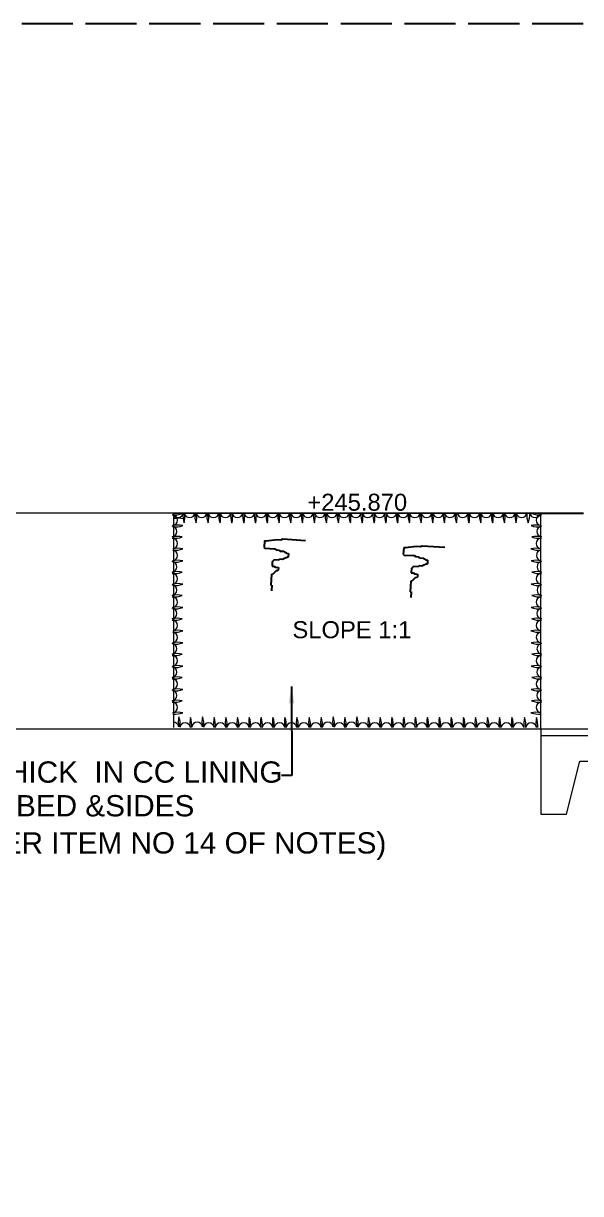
# Model space of a CAD drawing. Header units: feet. Extents: x 231797 to 1357550, y -93095 to 44152.
# Drawn here: x 243148.4 to 243213.9, y 17497.5 to 17635 of the extents above; entities that cross this region are included whole.
import ezdxf

# ---------------------------------------------------------------- set-up
doc = ezdxf.new("R2010")
doc.units = ezdxf.units.FT
doc.header["$LTSCALE"] = 2
doc.header["$MEASUREMENT"] = 0
doc.linetypes.add('ACAD_ISO02W100', pattern=[15, 12, -3])
doc.styles.get("Standard").update_dxf_attribs({"font": 'arial.ttf'})
doc.dimstyles.new('100 sc', dxfattribs={"dimtxt": 2, "dimasz": 2, "dimexe": 1.25, "dimexo": 0.625, "dimgap": 0.5, "dimtad": 0, "dimtih": 1, "dimtoh": 1, "dimdec": 0, "dimlfac": 100, "dimtxsty": 'Standard', "dimblk": 'ARCHTICK', "dimcen": 2.5, "dimse1": 1, "dimse2": 1, "dimclrd": 256, "dimclrt": 256, "dimadec": 0, "dimazin": 0, "dimtfac": 1, "dimtdec": 0, "dimtmove": 0, "dimatfit": 3, "dimfxl": 1, "dimarcsym": 0})

# ---------------------------------------------------------------- blocks, each defined once
blk = doc.blocks.new('_ArchTick')
at = {"color": 0, "linetype": 'ByBlock', "const_width": 0.15}
blk.add_lwpolyline([(-0.5, -0.5), (0.5, 0.5)], dxfattribs=at)
blk = doc.blocks.new('A$C717C14BF')
for p, q in [((0, 14.57), (6.64, 14.98)), ((6.64, 14.98), (7.19, 14.74)), ((7.19, 14.74), (8.25, 14.81)), ((8.25, 14.81), (11.47, 14.47)), ((11.47, 14.47), (12, 14.5)), ((12, 14.5), (12.12, 12.65)), ((5.56, 10.92), (5.02, 10.88)), ((5.02, 10.88), (5.09, 9.82)), ((5.8, 11.2), (5.56, 10.92)), ((6.07, 11.21), (5.8, 11.2)), ((6.32, 11.49), (6.07, 11.21)), ((7.38, 11.56), (6.32, 11.49)), ((7.63, 11.84), (7.38, 11.56)), ((8.43, 11.89), (7.63, 11.84)), ((8.94, 12.19), (8.43, 11.89)), ((11.87, 12.36), (8.94, 12.19)), ((12.12, 12.65), (11.87, 12.36)), ((5.09, 9.82), (5.64, 9.59)), ((5.64, 9.59), (6.18, 9.36)), ((6.18, 9.36), (6.73, 9.12)), ((6.73, 9.12), (7.53, 9.17)), ((7.53, 9.17), (7.81, 8.92)), ((7.81, 8.92), (9.14, 9)), ((8.74, 6.85), (7.94, 6.8)), ((9.25, 7.15), (8.74, 6.85)), ((9.14, 9), (9.42, 8.75)), ((9.78, 7.18), (9.25, 7.15)), ((9.42, 8.75), (9.7, 8.51)), ((9.7, 8.51), (9.78, 7.18)), ((7.94, 6.8), (7.99, 6)), ((7.99, 6), (8.27, 5.76)), ((8.27, 5.76), (8.53, 5.77)), ((8.53, 5.77), (8.82, 5.52)), ((8.82, 5.52), (9.1, 5.27)), ((9.1, 5.27), (9.66, 4.78)), ((9.66, 4.78), (9.93, 4.79)), ((9.93, 4.79), (10.12, 1.61)), ((10.12, 1.61), (9.86, 1.59)), ((9.86, 1.59), (9.95, 0))]:
    blk.add_line(p, q)

msp = doc.modelspace()

# ---------------------------------------------------------------- linework, layer by layer
at = {"color": 7, "lineweight": 13, "ltscale": 0.25}
for p, q in [((243077.3907, 17577.5099), (243209.2788, 17577.5099)), ((243166.0666, 17577.5024), (243166.0626, 17552.3131)), ((243166.0666, 17577.5016), (243166.0666, 17577.2007)), ((243166.0666, 17577.5016), (243209.2121, 17577.5016)), ((243209.2628, 17552.1122), (243209.2609, 17577.5024)), ((243241.2795, 17552.1122), (243077.3907, 17552.1122)), ((243209.2628, 17552.175), (243209.2628, 17542.1039)), ((243209.2628, 17551.3622), (243241.4565, 17551.3622)), ((243212.2628, 17542.1039), (243213.8253, 17548.3539)), ((243213.8253, 17548.3539), (243241.4216, 17548.3539)), ((243209.2628, 17542.1039), (243212.2628, 17542.1039))]:
    msp.add_line(p, q, dxfattribs=at)
at = {"color": 7, "lineweight": 13}
for q in [(243186.7536, 17577.5016), (243190.9195, 17577.5016)]:
    msp.add_line((243209.2628, 17577.5016), q, dxfattribs=at)
at = {"linetype": 'ACAD_ISO02W100', "ltscale": 0.25}
msp.add_line((243209.2609, 17577.5024), (243214.2609, 17577.5024), dxfattribs=at)
msp.add_lwpolyline([(243013.2302, 17635.0433), (244038.8497, 17635.0433), (244038.8497, 16905.0498), (243013.2302, 16905.0498)], close=True, dxfattribs=at)
at = {"color": 7, "lineweight": 13}
for centre, radius, start, end in [((243166.4777, 17574.8493), 2.6547, 76.562353, 101.920984), ((243166.2023, 17579.9332), 2.6547, 264.099854, 289.640631), ((243165.9241, 17576.6649), 0.6311, 277.999539, 82.000461), ((243166.5638, 17577.5895), 0.6311, 218.021341, 352.000461), ((243166.655, 17574.2317), 2.6547, 76.562353, 101.920984), ((243169.8294, 17577.2288), 2.6547, 174.099854, 199.640631), ((243164.7455, 17576.9533), 2.6547, 346.562353, 11.920984), ((243167.9679, 17577.5895), 0.6311, 187.999539, 352.000461), ((243171.2335, 17577.2288), 2.6547, 174.099854, 199.640631), ((243166.1496, 17576.9533), 2.6547, 346.562353, 11.920984), ((243169.372, 17577.5895), 0.6311, 187.999539, 352.000461), ((243172.6376, 17577.2288), 2.6547, 174.099854, 199.640631), ((243167.5537, 17576.9533), 2.6547, 346.562353, 11.920984), ((243170.7761, 17577.5895), 0.6311, 187.999539, 352.000461), ((243174.0417, 17577.2288), 2.6547, 174.099854, 199.640631), ((243168.9578, 17576.9533), 2.6547, 346.562353, 11.920984), ((243172.1802, 17577.5895), 0.6311, 187.999539, 352.000461), ((243175.4458, 17577.2288), 2.6547, 174.099854, 199.640631), ((243170.3619, 17576.9533), 2.6547, 346.562353, 11.920984), ((243173.5843, 17577.5895), 0.6311, 187.999539, 352.000461), ((243176.8499, 17577.2288), 2.6547, 174.099854, 199.640631), ((243171.766, 17576.9533), 2.6547, 346.562353, 11.920984), ((243174.9884, 17577.5895), 0.6311, 187.999539, 352.000461), ((243178.2273, 17577.2288), 2.6547, 174.099854, 199.640631), ((243173.1433, 17576.9533), 2.6547, 346.562353, 11.920984), ((243176.3658, 17577.5895), 0.6311, 187.999539, 352.000461), ((243179.6046, 17577.2288), 2.6547, 174.099854, 199.640631), ((243174.5207, 17576.9533), 2.6547, 346.562353, 11.920984), ((243177.7431, 17577.5895), 0.6311, 187.999539, 352.000461), ((243180.982, 17577.2288), 2.6547, 174.099854, 199.640631), ((243175.898, 17576.9533), 2.6547, 346.562353, 11.920984), ((243179.1204, 17577.5895), 0.6311, 187.999539, 352.000461), ((243182.3593, 17577.2288), 2.6547, 174.099854, 199.640631), ((243177.2754, 17576.9533), 2.6547, 346.562353, 11.920984), ((243180.4978, 17577.5895), 0.6311, 187.999539, 352.000461), ((243183.7367, 17577.2288), 2.6547, 174.099854, 199.640631), ((243178.6527, 17576.9533), 2.6547, 346.562353, 11.920984), ((243181.8751, 17577.5895), 0.6311, 187.999539, 352.000461), ((243185.1501, 17577.2288), 2.6547, 174.099854, 199.640631), ((243180.0661, 17576.9533), 2.6547, 346.562353, 11.920984), ((243183.2886, 17577.5895), 0.6311, 187.999539, 352.000461), ((243186.5542, 17577.2288), 2.6547, 174.099854, 199.640631), ((243181.4702, 17576.9533), 2.6547, 346.562353, 11.920984), ((243184.6927, 17577.5895), 0.6311, 187.999539, 352.000461), ((243187.9583, 17577.2288), 2.6547, 174.099854, 199.640631), ((243182.8743, 17576.9533), 2.6547, 346.562353, 11.920984), ((243186.0968, 17577.5895), 0.6311, 187.999539, 352.000461), ((243189.3624, 17577.2288), 2.6547, 174.099854, 199.640631), ((243184.2784, 17576.9533), 2.6547, 346.562353, 11.920984), ((243187.5009, 17577.5895), 0.6311, 187.999539, 352.000461), ((243190.7665, 17577.2288), 2.6547, 174.099854, 199.640631), ((243185.6825, 17576.9533), 2.6547, 346.562353, 11.920984), ((243188.905, 17577.5895), 0.6311, 187.999539, 352.000461), ((243192.1706, 17577.2288), 2.6547, 174.099854, 199.640631), ((243187.0866, 17576.9533), 2.6547, 346.562353, 11.920984), ((243190.3091, 17577.5895), 0.6311, 187.999539, 352.000461), ((243193.5479, 17577.2288), 2.6547, 174.099854, 199.640631), ((243188.464, 17576.9533), 2.6547, 346.562353, 11.920984), ((243191.6864, 17577.5895), 0.6311, 187.999539, 352.000461), ((243194.9253, 17577.2288), 2.6547, 174.099854, 199.640631), ((243189.8413, 17576.9533), 2.6547, 346.562353, 11.920984), ((243193.0638, 17577.5895), 0.6311, 187.999539, 352.000461), ((243196.3026, 17577.2288), 2.6547, 174.099854, 199.640631), ((243191.2187, 17576.9533), 2.6547, 346.562353, 11.920984), ((243194.4411, 17577.5895), 0.6311, 187.999539, 352.000461), ((243197.68, 17577.2288), 2.6547, 174.099854, 199.640631), ((243192.596, 17576.9533), 2.6547, 346.562353, 11.920984), ((243195.8184, 17577.5895), 0.6311, 187.999539, 352.000461), ((243199.0573, 17577.2288), 2.6547, 174.099854, 199.640631), ((243193.9734, 17576.9533), 2.6547, 346.562353, 11.920984), ((243197.1958, 17577.5895), 0.6311, 187.999539, 352.000461), ((243200.4346, 17577.2288), 2.6547, 174.099854, 199.640631), ((243195.3507, 17576.9533), 2.6547, 346.562353, 11.920984), ((243198.5731, 17577.5895), 0.6311, 187.999539, 352.000461), ((243201.8387, 17577.2288), 2.6547, 174.099854, 199.640631), ((243196.7548, 17576.9533), 2.6547, 346.562353, 11.920984), ((243200.0719, 17577.5895), 0.6311, 187.999539, 352.000461), ((243203.3108, 17577.2288), 2.6547, 174.099854, 199.640631), ((243198.2268, 17576.9533), 2.6547, 346.562353, 11.920984), ((243201.4492, 17577.5895), 0.6311, 187.999539, 352.000461), ((243204.6881, 17577.2288), 2.6547, 174.099854, 199.640631), ((243199.6042, 17576.9533), 2.6547, 346.562353, 11.920984), ((243202.8266, 17577.5895), 0.6311, 187.999539, 352.000461), ((243206.0922, 17577.2288), 2.6547, 174.099854, 199.640631), ((243201.0083, 17576.9533), 2.6547, 346.562353, 11.920984), ((243204.2378, 17577.5895), 0.6311, 187.999539, 352.000461), ((243207.4767, 17577.2288), 2.6547, 174.099854, 199.640631), ((243202.3928, 17576.9533), 2.6547, 346.562353, 11.920984), ((243205.6152, 17577.5895), 0.6311, 187.999539, 352.000461), ((243208.8541, 17577.2288), 2.6547, 174.099854, 199.640631), ((243203.7701, 17576.9533), 2.6547, 346.562353, 11.920984), ((243206.9925, 17577.5895), 0.6311, 187.999539, 352.000461), ((243210.2581, 17577.2288), 2.6547, 174.099854, 199.640631), ((243203.2625, 17577.8356), 4.7373, 341.55018, 355.957601), ((243208.5871, 17577.5895), 0.6311, 187.999539, 352.000461), ((243208.7993, 17574.8493), 2.6547, 78.079016, 103.437647), ((243209.0748, 17579.9332), 2.6547, 250.359369, 275.900146), ((243209.353, 17576.6649), 0.6311, 97.999539, 262.000461), ((243165.8455, 17575.3291), 0.6311, 277.999539, 82.000461), ((243166.5417, 17573.4386), 2.6547, 76.562353, 101.920984), ((243166.2662, 17578.5225), 2.6547, 264.099854, 289.640631), ((243208.7354, 17573.4386), 2.6547, 78.079016, 103.437647), ((243209.0109, 17578.5225), 2.6547, 250.359369, 275.900146), ((243209.4316, 17575.3291), 0.6311, 97.999539, 262.000461), ((243166.4817, 17572.1066), 2.6547, 76.562353, 101.920984), ((243166.2062, 17577.1906), 2.6547, 264.099854, 289.640631), ((243165.928, 17573.9222), 0.6311, 277.999539, 82.000461), ((243208.7954, 17572.1066), 2.6547, 78.079016, 103.437647), ((243209.0708, 17577.1906), 2.6547, 250.359369, 275.900146), ((243209.349, 17573.9222), 0.6311, 97.999539, 262.000461), ((243165.9193, 17572.5194), 0.6311, 277.999539, 81.49419), ((243166.5642, 17570.6998), 2.6547, 76.562353, 101.920984), ((243166.2887, 17575.7837), 2.6547, 264.099854, 289.640631), ((243208.7129, 17570.6998), 2.6547, 78.079016, 103.437647), ((243208.9883, 17575.7837), 2.6547, 250.359369, 275.900146), ((243209.3577, 17572.5194), 0.6311, 98.50581, 262.000461), ((243165.8407, 17571.1836), 0.6311, 277.999539, 82.000461), ((243166.5369, 17569.2931), 2.6547, 76.562353, 101.920984), ((243166.2615, 17574.377), 2.6547, 264.099854, 289.640631), ((243208.7401, 17569.2931), 2.6547, 78.079016, 103.437647), ((243209.0155, 17574.377), 2.6547, 250.359369, 275.900146), ((243209.4362, 17571.1836), 0.6311, 97.999539, 262.000461), ((243166.4769, 17567.9612), 2.6547, 76.562353, 101.920984), ((243166.2015, 17573.0451), 2.6547, 264.099854, 289.640631), ((243165.9233, 17569.7767), 0.6311, 277.999539, 82.000461), ((243208.8, 17567.9612), 2.6547, 78.079016, 103.437647), ((243209.0755, 17573.0451), 2.6547, 250.359369, 275.900146), ((243209.3537, 17569.7767), 0.6311, 97.999539, 262.000461), ((243165.8415, 17568.4403), 0.6311, 277.999539, 82.000461), ((243166.5377, 17566.5498), 2.6547, 76.562353, 101.920984), ((243166.2622, 17571.6337), 2.6547, 264.099854, 289.640631), ((243208.7393, 17566.5498), 2.6547, 78.079016, 103.437647), ((243209.0148, 17571.6337), 2.6547, 250.359369, 275.900146), ((243209.4355, 17568.4403), 0.6311, 97.999539, 262.000461), ((243166.4777, 17565.2179), 2.6547, 76.562353, 101.920984), ((243166.2022, 17570.3018), 2.6547, 264.099854, 289.640631), ((243165.924, 17567.0334), 0.6311, 277.999539, 82.000461), ((243208.7993, 17565.2179), 2.6547, 78.079016, 103.437647), ((243209.0747, 17570.3018), 2.6547, 250.359369, 275.900146), ((243209.3529, 17567.0334), 0.6311, 97.999539, 262.000461), ((243165.8455, 17565.6976), 0.6311, 277.999539, 82.000461), ((243166.5416, 17563.8072), 2.6547, 76.562353, 101.920984), ((243166.2662, 17568.8911), 2.6547, 264.099854, 289.640631), ((243208.7353, 17563.8072), 2.6547, 78.079016, 103.437647), ((243209.0108, 17568.8911), 2.6547, 250.359369, 275.900146), ((243209.4315, 17565.6976), 0.6311, 97.999539, 262.000461), ((243166.4816, 17562.4752), 2.6547, 76.562353, 101.920984), ((243166.2062, 17567.5591), 2.6547, 264.099854, 289.640631), ((243165.928, 17564.2908), 0.6311, 277.999539, 82.000461), ((243208.7953, 17562.4752), 2.6547, 78.079016, 103.437647), ((243209.0708, 17567.5591), 2.6547, 250.359369, 275.900146), ((243209.349, 17564.2908), 0.6311, 97.999539, 262.000461), ((243165.9162, 17562.8875), 0.6311, 277.999539, 81.49419), ((243166.5642, 17561.0684), 2.6547, 76.562353, 101.920984), ((243166.2887, 17566.1523), 2.6547, 264.099854, 289.640631), ((243208.7128, 17561.0684), 2.6547, 78.079016, 103.437647), ((243208.9883, 17566.1523), 2.6547, 250.359369, 275.900146), ((243209.3545, 17562.8875), 0.6311, 98.50581, 262.000461), ((243165.8376, 17561.5517), 0.6311, 277.999539, 82.000461), ((243166.5338, 17559.6612), 2.6547, 76.562353, 101.920984), ((243166.2583, 17564.7452), 2.6547, 264.099854, 289.640631), ((243208.7369, 17559.6612), 2.6547, 78.079016, 103.437647), ((243209.0124, 17564.7452), 2.6547, 250.359369, 275.900146), ((243209.4331, 17561.5517), 0.6311, 97.999539, 262.000461), ((243166.4738, 17558.3293), 2.6547, 76.562353, 101.920984), ((243166.1983, 17563.4132), 2.6547, 264.099854, 289.640631), ((243165.9201, 17560.1448), 0.6311, 277.999539, 82.000461), ((243208.7969, 17558.3293), 2.6547, 78.079016, 103.437647), ((243209.0724, 17563.4132), 2.6547, 250.359369, 275.900146), ((243209.3506, 17560.1448), 0.6311, 97.999539, 262.000461), ((243165.8384, 17558.8084), 0.6311, 277.999539, 82.000461), ((243166.5346, 17556.9179), 2.6547, 76.562353, 101.920984), ((243166.2591, 17562.0019), 2.6547, 264.099854, 289.640631), ((243208.7361, 17556.9179), 2.6547, 78.079016, 103.437647), ((243209.0116, 17562.0019), 2.6547, 250.359369, 275.900146), ((243209.4323, 17558.8084), 0.6311, 97.999539, 262.000461), ((243166.4746, 17555.586), 2.6547, 76.562353, 101.920984), ((243166.1991, 17560.6699), 2.6547, 264.099854, 289.640631), ((243165.9209, 17557.4016), 0.6311, 277.999539, 82.000461), ((243208.7961, 17555.586), 2.6547, 78.079016, 103.437647), ((243209.0716, 17560.6699), 2.6547, 250.359369, 275.900146), ((243209.3498, 17557.4016), 0.6311, 97.999539, 262.000461), ((243165.8423, 17556.0657), 0.6311, 277.999539, 82.000461), ((243166.5385, 17554.1753), 2.6547, 76.562353, 101.920984), ((243166.263, 17559.2592), 2.6547, 264.099854, 289.640631), ((243208.7322, 17554.1753), 2.6547, 78.079016, 103.437647), ((243209.0077, 17559.2592), 2.6547, 250.359369, 275.900146), ((243209.4284, 17556.0657), 0.6311, 97.999539, 262.000461), ((243166.4785, 17552.8433), 2.6547, 76.562353, 101.920984), ((243166.203, 17557.9273), 2.6547, 264.099854, 289.640631), ((243165.9248, 17554.6589), 0.6311, 277.999539, 82.000461), ((243208.7922, 17552.8433), 2.6547, 78.079016, 103.437647), ((243209.0677, 17557.9273), 2.6547, 250.359369, 275.900146), ((243209.3459, 17554.6589), 0.6311, 97.999539, 262.000461), ((243166.561, 17551.4365), 2.6547, 76.562353, 101.920984), ((243166.2856, 17556.5204), 2.6547, 264.099854, 289.640631), ((243169.2854, 17552.9433), 2.6547, 166.562353, 191.920984), ((243164.2015, 17552.6678), 2.6547, 354.099854, 19.640631), ((243170.6533, 17552.8625), 2.6547, 166.562353, 191.920984), ((243165.5694, 17552.587), 2.6547, 354.099854, 19.640631), ((243172.0689, 17552.9403), 2.6547, 166.562353, 191.920984), ((243166.985, 17552.6649), 2.6547, 354.099854, 19.640631), ((243173.4362, 17552.8625), 2.6547, 166.562353, 191.920984), ((243168.3522, 17552.587), 2.6547, 354.099854, 19.640631), ((243174.8135, 17552.8625), 2.6547, 166.562353, 191.920984), ((243169.7296, 17552.587), 2.6547, 354.099854, 19.640631), ((243176.1909, 17552.8625), 2.6547, 166.562353, 191.920984), ((243171.1069, 17552.587), 2.6547, 354.099854, 19.640631), ((243177.5682, 17552.8625), 2.6547, 166.562353, 191.920984), ((243172.4843, 17552.587), 2.6547, 354.099854, 19.640631), ((243178.9455, 17552.8625), 2.6547, 166.562353, 191.920984), ((243173.8616, 17552.587), 2.6547, 354.099854, 19.640631), ((243180.3496, 17552.8625), 2.6547, 166.562353, 191.920984), ((243175.2657, 17552.587), 2.6547, 354.099854, 19.640631), ((243181.7594, 17552.8638), 2.6547, 166.562353, 191.920984), ((243176.6755, 17552.5883), 2.6547, 354.099854, 19.640631), ((243183.1635, 17552.8638), 2.6547, 166.562353, 191.920984), ((243178.0796, 17552.5883), 2.6547, 354.099854, 19.640631), ((243184.6135, 17552.8625), 2.6547, 166.562353, 191.920984), ((243179.5295, 17552.587), 2.6547, 354.099854, 19.640631), ((243186.0176, 17552.8625), 2.6547, 166.562353, 191.920984), ((243180.9336, 17552.587), 2.6547, 354.099854, 19.640631), ((243187.4331, 17552.9403), 2.6547, 166.562353, 191.920984), ((243182.3492, 17552.6649), 2.6547, 354.099854, 19.640631), ((243188.801, 17552.8595), 2.6547, 166.562353, 191.920984), ((243183.7171, 17552.584), 2.6547, 354.099854, 19.640631), ((243190.2166, 17552.9373), 2.6547, 166.562353, 191.920984), ((243185.1327, 17552.6619), 2.6547, 354.099854, 19.640631), ((243191.5839, 17552.8595), 2.6547, 166.562353, 191.920984), ((243186.5, 17552.584), 2.6547, 354.099854, 19.640631), ((243192.9612, 17552.8595), 2.6547, 166.562353, 191.920984), ((243187.8773, 17552.584), 2.6547, 354.099854, 19.640631), ((243194.3386, 17552.8595), 2.6547, 166.562353, 191.920984), ((243189.2546, 17552.584), 2.6547, 354.099854, 19.640631), ((243195.7159, 17552.8595), 2.6547, 166.562353, 191.920984), ((243190.632, 17552.584), 2.6547, 354.099854, 19.640631), ((243197.0933, 17552.8595), 2.6547, 166.562353, 191.920984), ((243192.0093, 17552.584), 2.6547, 354.099854, 19.640631), ((243198.4974, 17552.8595), 2.6547, 166.562353, 191.920984), ((243193.4134, 17552.584), 2.6547, 354.099854, 19.640631), ((243199.9072, 17552.8608), 2.6547, 166.562353, 191.920984), ((243194.8232, 17552.5853), 2.6547, 354.099854, 19.640631), ((243201.3113, 17552.8608), 2.6547, 166.562353, 191.920984), ((243196.2273, 17552.5853), 2.6547, 354.099854, 19.640631), ((243202.7612, 17552.8595), 2.6547, 166.562353, 191.920984), ((243197.6772, 17552.584), 2.6547, 354.099854, 19.640631), ((243204.1653, 17552.8595), 2.6547, 166.562353, 191.920984), ((243199.0813, 17552.584), 2.6547, 354.099854, 19.640631), ((243205.5751, 17552.8608), 2.6547, 166.562353, 191.920984), ((243200.4911, 17552.5853), 2.6547, 354.099854, 19.640631), ((243206.9792, 17552.8608), 2.6547, 166.562353, 191.920984), ((243201.8952, 17552.5853), 2.6547, 354.099854, 19.640631), ((243208.4462, 17552.8595), 2.6547, 166.562353, 191.920984), ((243203.3623, 17552.584), 2.6547, 354.099854, 19.640631), ((243212.2239, 17552.5739), 4.9677, 169.519161, 183.01857), ((243204.8371, 17552.5852), 2.6547, 354.099854, 19.640631), ((243208.7097, 17551.4365), 2.6547, 78.079016, 103.437647), ((243208.9851, 17556.5204), 2.6547, 250.359369, 275.900146), ((243211.3252, 17552.8612), 2.6547, 166.562353, 191.920984), ((243206.2413, 17552.5857), 2.6547, 354.099854, 19.640631), ((243166.063, 17552.3071), 0.6311, 7.999539, 90.032554), ((243167.4303, 17552.2293), 0.6311, 7.999539, 172.000461), ((243168.8465, 17552.3041), 0.6311, 7.999539, 172.000461), ((243170.2137, 17552.2263), 0.6311, 7.999539, 172.000461), ((243171.5911, 17552.2263), 0.6311, 7.999539, 172.000461), ((243172.9684, 17552.2263), 0.6311, 7.999539, 172.000461), ((243174.3458, 17552.2263), 0.6311, 7.999539, 172.000461), ((243175.7231, 17552.2263), 0.6311, 7.999539, 172.000461), ((243177.1272, 17552.2263), 0.6311, 7.999539, 172.000461), ((243178.537, 17552.2276), 0.6311, 7.999539, 172.000461), ((243179.9411, 17552.2276), 0.6311, 7.999539, 172.000461), ((243181.391, 17552.2263), 0.6311, 7.999539, 172.000461), ((243182.7951, 17552.2263), 0.6311, 7.999539, 172.000461), ((243184.2107, 17552.3041), 0.6311, 7.999539, 172.000461), ((243185.578, 17552.2263), 0.6311, 7.999539, 172.000461), ((243186.9942, 17552.3012), 0.6311, 7.999539, 172.000461), ((243188.3615, 17552.2233), 0.6311, 7.999539, 172.000461), ((243189.7388, 17552.2233), 0.6311, 7.999539, 172.000461), ((243191.1162, 17552.2233), 0.6311, 7.999539, 172.000461), ((243192.4935, 17552.2233), 0.6311, 7.999539, 172.000461), ((243193.8708, 17552.2233), 0.6311, 7.999539, 172.000461), ((243195.2749, 17552.2233), 0.6311, 7.999539, 172.000461), ((243196.6847, 17552.2246), 0.6311, 7.999539, 172.000461), ((243198.0888, 17552.2246), 0.6311, 7.999539, 172.000461), ((243199.5388, 17552.2233), 0.6311, 7.999539, 172.000461), ((243200.9429, 17552.2233), 0.6311, 7.999539, 172.000461), ((243202.3527, 17552.2246), 0.6311, 7.999539, 172.000461), ((243203.7568, 17552.2246), 0.6311, 7.999539, 172.000461), ((243205.2238, 17552.2233), 0.6311, 7.999539, 172.000461), ((243206.6279, 17552.2233), 0.6311, 7.999539, 172.000461), ((243208.1028, 17552.225), 0.6311, 7.999539, 172.000461)]:
    msp.add_arc(centre, radius, start, end, dxfattribs=at)

# ---------------------------------------------------------------- block references
at = {"color": 7, "lineweight": 13, "xscale": -0.403450272831833, "yscale": 0.4034502728100051, "zscale": 0.4034502728138903}
for p in [(243181.6017, 17568.3678), (243197.9745, 17567.5808)]:
    msp.add_blockref('A$C717C14BF', p, dxfattribs=at)

# ---------------------------------------------------------------- texts
at = {"color": 7, "lineweight": 13}
for s, p in [('100 THICK  IN CC LINING  ', (243137.5624, 17545.8137)), ('BED &SIDES', (243147.5614, 17541.853)), ('(REFER ITEM NO 14 OF NOTES) ', (243137.7362, 17537.4861))]:
    msp.add_text(s, height=2.5, dxfattribs=at).set_placement(p)
at = {"color": 7, "lineweight": 13, "char_height": 2, "attachment_point": 5}
for s, insert in [('+245.870', (243187.6736, 17578.7576)), ('SLOPE 1:1', (243187.0419, 17563.7762))]:
    msp.add_mtext(s, dxfattribs=dict(at, insert=insert))

# ---------------------------------------------------------------- leaders
at = {"color": 7, "lineweight": 13, "ltscale": 0.25}
msp.add_leader([(243179.9426, 17557.125), (243179.9665, 17546.6494), (243178.7848, 17546.6494)], dimstyle='100 sc', override={"dimgap": 0.5, "dimtad": 0}, dxfattribs=at)

doc.saveas('drawing.dxf')
